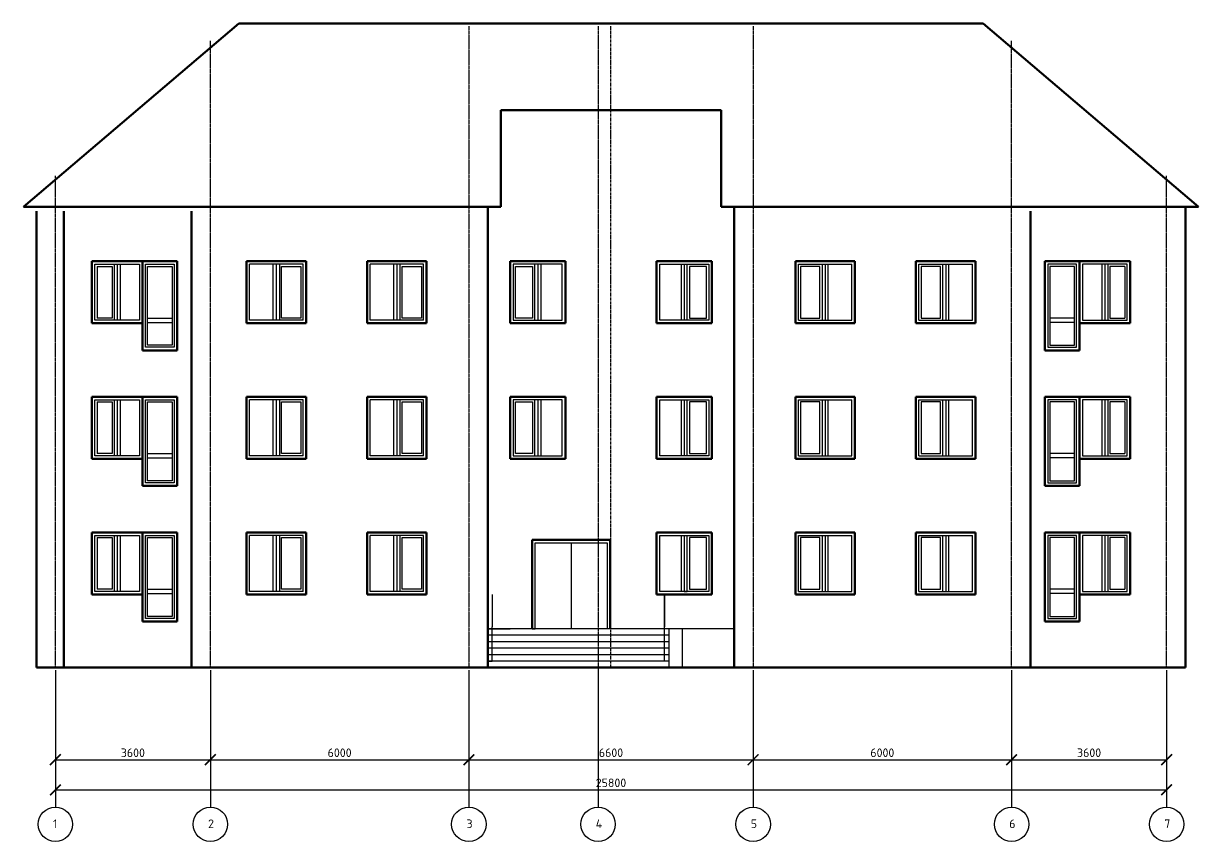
# Model space of a CAD drawing. Header units: millimetres. Extents: x -273369 to 399464, y -35443 to 194245.
# Drawn here: x -38533 to -11253, y 175243 to 194245 of the extents above; entities that cross this region are included whole.
import ezdxf

# ---------------------------------------------------------------- set-up
doc = ezdxf.new("R2010")
doc.units = ezdxf.units.MM
doc.linetypes.add('осевая', pattern=[50.8, 31.75, -6.35, 6.35, -6.35])
doc.linetypes.add('осеваяX2', pattern=[101.6, 63.5, -12.7, 12.7, -12.7])
doc.styles.add('Курс2', font='isocpeur.ttf', dxfattribs={"height": 2.5})
doc.dimstyles.new('Линейный', dxfattribs={"dimscale": 0, "dimtxt": 2, "dimasz": 2.5, "dimexe": 1.25, "dimexo": 0.625, "dimtad": 1, "dimtxsty": 'Курс2', "dimblk": 'ARCHTICK', "dimcen": 2.5, "dimadec": 0, "dimazin": 0, "dimtfac": 1, "dimtmove": 0, "dimatfit": 3, "dimldrblk": 'ARCHTICK', "dimfxl": 1, "dimarcsym": 0})

# ---------------------------------------------------------------- blocks, each defined once
blk = doc.blocks.new('_ArchTick')
at = {"color": 0, "linetype": 'ByBlock', "lineweight": 60, "const_width": 0.15}
blk.add_lwpolyline([(-0.5, -0.5), (0.5, 0.5)], dxfattribs=at)
blk = doc.blocks.new('*D282')
at = {"color": 0, "lineweight": -2, "transparency": 16777216}
for p, q in [((-37793, 179220), (-37793, 177018)), ((-34193, 179220), (-34193, 177018)), ((-37793, 177143), (-34193, 177143))]:
    blk.add_line(p, q, dxfattribs=at)
at = {"layer": 'Defpoints', "color": 0, "transparency": 16777216}
for p in [(-37793, 179283), (-34193, 179283), (-34193, 177143)]:
    blk.add_point(p, dxfattribs=at)
at = {"color": 0, "lineweight": -2, "transparency": 16777216, "xscale": 250, "yscale": 250, "zscale": 250, "rotation": 180}
blk.add_blockref('_ArchTick', (-37793, 177143), dxfattribs=at)
at = {"color": 0, "lineweight": -2, "transparency": 16777216, "xscale": 250, "yscale": 250, "zscale": 250}
blk.add_blockref('_ArchTick', (-34193, 177143), dxfattribs=at)
at = {"color": 0, "transparency": 16777216, "insert": (-35993, 177305), "char_height": 200, "attachment_point": 5, "style": 'Курс2'}
blk.add_mtext('3600', dxfattribs=at)
blk = doc.blocks.new('*D283')
at = {"color": 0, "lineweight": -2, "transparency": 16777216}
for p, q in [((-34193, 179220), (-34193, 177018)), ((-28193, 179220), (-28193, 177018)), ((-34193, 177143), (-28193, 177143))]:
    blk.add_line(p, q, dxfattribs=at)
at = {"layer": 'Defpoints', "color": 0, "transparency": 16777216}
for p in [(-34193, 179283), (-28193, 179283), (-28193, 177143)]:
    blk.add_point(p, dxfattribs=at)
at = {"color": 0, "lineweight": -2, "transparency": 16777216, "xscale": 250, "yscale": 250, "zscale": 250, "rotation": 180}
blk.add_blockref('_ArchTick', (-34193, 177143), dxfattribs=at)
at = {"color": 0, "lineweight": -2, "transparency": 16777216, "xscale": 250, "yscale": 250, "zscale": 250}
blk.add_blockref('_ArchTick', (-28193, 177143), dxfattribs=at)
at = {"color": 0, "transparency": 16777216, "insert": (-31193, 177305), "char_height": 200, "attachment_point": 5, "style": 'Курс2'}
blk.add_mtext('6000', dxfattribs=at)
blk = doc.blocks.new('*D284')
at = {"color": 0, "lineweight": -2, "transparency": 16777216}
for p, q in [((-28193, 179220), (-28193, 177018)), ((-21593, 179220), (-21593, 177018)), ((-28193, 177143), (-21593, 177143))]:
    blk.add_line(p, q, dxfattribs=at)
at = {"layer": 'Defpoints', "color": 0, "transparency": 16777216}
for p in [(-28193, 179283), (-21593, 179283), (-21593, 177143)]:
    blk.add_point(p, dxfattribs=at)
at = {"color": 0, "lineweight": -2, "transparency": 16777216, "xscale": 250, "yscale": 250, "zscale": 250, "rotation": 180}
blk.add_blockref('_ArchTick', (-28193, 177143), dxfattribs=at)
at = {"color": 0, "lineweight": -2, "transparency": 16777216, "xscale": 250, "yscale": 250, "zscale": 250}
blk.add_blockref('_ArchTick', (-21593, 177143), dxfattribs=at)
at = {"color": 0, "transparency": 16777216, "insert": (-24893, 177305), "char_height": 200, "attachment_point": 5, "style": 'Курс2'}
blk.add_mtext('6600', dxfattribs=at)
blk = doc.blocks.new('*D285')
at = {"color": 0, "lineweight": -2, "transparency": 16777216}
for p, q in [((-21593, 179220), (-21593, 177018)), ((-15593, 179220), (-15593, 177018)), ((-21593, 177143), (-15593, 177143))]:
    blk.add_line(p, q, dxfattribs=at)
at = {"layer": 'Defpoints', "color": 0, "transparency": 16777216}
for p in [(-21593, 179283), (-15593, 179283), (-15593, 177143)]:
    blk.add_point(p, dxfattribs=at)
at = {"color": 0, "lineweight": -2, "transparency": 16777216, "xscale": 250, "yscale": 250, "zscale": 250, "rotation": 180}
blk.add_blockref('_ArchTick', (-21593, 177143), dxfattribs=at)
at = {"color": 0, "lineweight": -2, "transparency": 16777216, "xscale": 250, "yscale": 250, "zscale": 250}
blk.add_blockref('_ArchTick', (-15593, 177143), dxfattribs=at)
at = {"color": 0, "transparency": 16777216, "insert": (-18593, 177305), "char_height": 200, "attachment_point": 5, "style": 'Курс2'}
blk.add_mtext('6000', dxfattribs=at)
blk = doc.blocks.new('*D286')
at = {"color": 0, "lineweight": -2, "transparency": 16777216}
for p, q in [((-15593, 179220), (-15593, 177018)), ((-11993, 179220), (-11993, 177018)), ((-15593, 177143), (-11993, 177143))]:
    blk.add_line(p, q, dxfattribs=at)
at = {"layer": 'Defpoints', "color": 0, "transparency": 16777216}
for p in [(-15593, 179283), (-11993, 179283), (-11993, 177143)]:
    blk.add_point(p, dxfattribs=at)
at = {"color": 0, "lineweight": -2, "transparency": 16777216, "xscale": 250, "yscale": 250, "zscale": 250, "rotation": 180}
blk.add_blockref('_ArchTick', (-15593, 177143), dxfattribs=at)
at = {"color": 0, "lineweight": -2, "transparency": 16777216, "xscale": 250, "yscale": 250, "zscale": 250}
blk.add_blockref('_ArchTick', (-11993, 177143), dxfattribs=at)
at = {"color": 0, "transparency": 16777216, "insert": (-13793, 177305), "char_height": 200, "attachment_point": 5, "style": 'Курс2'}
blk.add_mtext('3600', dxfattribs=at)
blk = doc.blocks.new('*D287')
at = {"color": 0, "lineweight": -2, "transparency": 16777216}
for p, q in [((-37793, 179220), (-37793, 176318)), ((-11993, 179220), (-11993, 176318)), ((-37793, 176443), (-11993, 176443))]:
    blk.add_line(p, q, dxfattribs=at)
at = {"layer": 'Defpoints', "color": 0, "transparency": 16777216}
for p in [(-37793, 179283), (-11993, 179283), (-11993, 176443)]:
    blk.add_point(p, dxfattribs=at)
at = {"color": 0, "lineweight": -2, "transparency": 16777216, "xscale": 250, "yscale": 250, "zscale": 250, "rotation": 180}
blk.add_blockref('_ArchTick', (-37793, 176443), dxfattribs=at)
at = {"color": 0, "lineweight": -2, "transparency": 16777216, "xscale": 250, "yscale": 250, "zscale": 250}
blk.add_blockref('_ArchTick', (-11993, 176443), dxfattribs=at)
at = {"color": 0, "transparency": 16777216, "insert": (-24893, 176605), "char_height": 200, "attachment_point": 5, "style": 'Курс2'}
blk.add_mtext('25800', dxfattribs=at)

msp = doc.modelspace()

# ---------------------------------------------------------------- linework, layer by layer
at = {"lineweight": 60}
for p, q in [((-33532.68, 194245.233), (-38532.68, 189982.528)), ((-16252.68, 194245.233), (-33532.68, 194245.233)), ((-16252.68, 194245.233), (-11252.68, 189982.528)), ((-22332.68, 192232.528), (-27452.68, 192232.528)), ((-27452.68, 192232.528), (-27452.68, 189982.528)), ((-22332.68, 192232.528), (-22332.68, 189982.528)), ((-38532.68, 189982.528), (-27452.68, 189982.528)), ((-38232.68, 189882.528), (-38232.68, 179282.528)), ((-37592.68, 179282.528), (-37592.68, 189882.528)), ((-34632.68, 179282.528), (-34632.68, 189882.528)), ((-27752.68, 189982.528), (-27752.68, 179282.528)), ((-11252.68, 189982.528), (-22332.68, 189982.528)), ((-22032.68, 189982.528), (-22032.68, 179282.528)), ((-15152.68, 179282.528), (-15152.68, 189882.528)), ((-11552.68, 179282.528), (-11552.68, 189982.528)), ((-36942.68, 187282.528), (-36942.68, 188722.528)), ((-35772.68, 188722.528), (-36942.68, 188722.528)), ((-35772.68, 187282.528), (-35772.68, 188722.528)), ((-35772.68, 188722.528), (-34962.68, 188722.528)), ((-35772.68, 186652.528), (-35772.68, 188722.528)), ((-34962.68, 188722.528), (-34962.68, 186652.528)), ((-33352.68, 187282.528), (-33352.68, 188722.528)), ((-31972.68, 188722.528), (-33352.68, 188722.528)), ((-31972.68, 187282.528), (-31972.68, 188722.528)), ((-30552.68, 187282.528), (-30552.68, 188722.528)), ((-29172.68, 188722.528), (-30552.68, 188722.528)), ((-29172.68, 187282.528), (-29172.68, 188722.528)), ((-27232.68, 187282.528), (-27232.68, 188722.528)), ((-27232.68, 188722.528), (-25952.68, 188722.528)), ((-25952.68, 188722.528), (-25952.68, 187282.528)), ((-22552.68, 188722.528), (-23832.68, 188722.528)), ((-23832.68, 188722.528), (-23832.68, 187282.528)), ((-22552.68, 187282.528), (-22552.68, 188722.528)), ((-20612.68, 187282.528), (-20612.68, 188722.528)), ((-20612.68, 188722.528), (-19232.68, 188722.528)), ((-19232.68, 187282.528), (-19232.68, 188722.528)), ((-17812.68, 187282.528), (-17812.68, 188722.528)), ((-17812.68, 188722.528), (-16432.68, 188722.528)), ((-16432.68, 187282.528), (-16432.68, 188722.528)), ((-14012.68, 188722.528), (-14822.68, 188722.528)), ((-14822.68, 188722.528), (-14822.68, 186652.528)), ((-14012.68, 187282.528), (-14012.68, 188722.528)), ((-14012.68, 188722.528), (-12842.68, 188722.528)), ((-14012.68, 186652.528), (-14012.68, 188722.528)), ((-12842.68, 187282.528), (-12842.68, 188722.528)), ((-35772.68, 187282.528), (-36942.68, 187282.528)), ((-31972.68, 187282.528), (-33352.68, 187282.528)), ((-29172.68, 187282.528), (-30552.68, 187282.528)), ((-25952.68, 187282.528), (-27232.68, 187282.528)), ((-23832.68, 187282.528), (-22552.68, 187282.528)), ((-20612.68, 187282.528), (-19232.68, 187282.528)), ((-17812.68, 187282.528), (-16432.68, 187282.528)), ((-14012.68, 187282.528), (-12842.68, 187282.528)), ((-34962.68, 186652.528), (-35772.68, 186652.528)), ((-14822.68, 186652.528), (-14012.68, 186652.528)), ((-36942.68, 184132.528), (-36942.68, 185572.528)), ((-35772.68, 185572.528), (-36942.68, 185572.528)), ((-35772.68, 184132.528), (-35772.68, 185572.528)), ((-35772.68, 185572.528), (-34962.68, 185572.528)), ((-35772.68, 183502.528), (-35772.68, 185572.528)), ((-34962.68, 185572.528), (-34962.68, 183502.528)), ((-33352.68, 184132.528), (-33352.68, 185572.528)), ((-31972.68, 185572.528), (-33352.68, 185572.528)), ((-31972.68, 184132.528), (-31972.68, 185572.528)), ((-30552.68, 184132.528), (-30552.68, 185572.528)), ((-29172.68, 185572.528), (-30552.68, 185572.528)), ((-29172.68, 184132.528), (-29172.68, 185572.528)), ((-27232.68, 184132.528), (-27232.68, 185572.528)), ((-27232.68, 185572.528), (-25952.68, 185572.528)), ((-25952.68, 185572.528), (-25952.68, 184132.528)), ((-22552.68, 185572.528), (-23832.68, 185572.528)), ((-23832.68, 185572.528), (-23832.68, 184132.528)), ((-22552.68, 184132.528), (-22552.68, 185572.528)), ((-20612.68, 184132.528), (-20612.68, 185572.528)), ((-20612.68, 185572.528), (-19232.68, 185572.528)), ((-19232.68, 184132.528), (-19232.68, 185572.528)), ((-17812.68, 184132.528), (-17812.68, 185572.528)), ((-17812.68, 185572.528), (-16432.68, 185572.528)), ((-16432.68, 184132.528), (-16432.68, 185572.528)), ((-14012.68, 185572.528), (-14822.68, 185572.528)), ((-14822.68, 185572.528), (-14822.68, 183502.528)), ((-14012.68, 184132.528), (-14012.68, 185572.528)), ((-14012.68, 185572.528), (-12842.68, 185572.528)), ((-14012.68, 183502.528), (-14012.68, 185572.528)), ((-12842.68, 184132.528), (-12842.68, 185572.528)), ((-35772.68, 184132.528), (-36942.68, 184132.528)), ((-31972.68, 184132.528), (-33352.68, 184132.528)), ((-29172.68, 184132.528), (-30552.68, 184132.528)), ((-25952.68, 184132.528), (-27232.68, 184132.528)), ((-23832.68, 184132.528), (-22552.68, 184132.528)), ((-20612.68, 184132.528), (-19232.68, 184132.528)), ((-17812.68, 184132.528), (-16432.68, 184132.528)), ((-14012.68, 184132.528), (-12842.68, 184132.528)), ((-34962.68, 183502.528), (-35772.68, 183502.528)), ((-14822.68, 183502.528), (-14012.68, 183502.528)), ((-36942.68, 180982.528), (-36942.68, 182422.528)), ((-35772.68, 182422.528), (-36942.68, 182422.528)), ((-35772.68, 180982.528), (-35772.68, 182422.528)), ((-35772.68, 182422.528), (-34962.68, 182422.528)), ((-35772.68, 180352.528), (-35772.68, 182422.528)), ((-34962.68, 182422.528), (-34962.68, 180352.528)), ((-33352.68, 180982.528), (-33352.68, 182422.528)), ((-31972.68, 182422.528), (-33352.68, 182422.528)), ((-31972.68, 180982.528), (-31972.68, 182422.528)), ((-30552.68, 180982.528), (-30552.68, 182422.528)), ((-29172.68, 182422.528), (-30552.68, 182422.528)), ((-29172.68, 180982.528), (-29172.68, 182422.528)), ((-26722.68, 180182.528), (-26722.68, 182252.528)), ((-24912.68, 182252.528), (-26722.68, 182252.528)), ((-24912.68, 180182.528), (-24912.68, 182252.528)), ((-22552.68, 182422.528), (-23832.68, 182422.528)), ((-23832.68, 182422.528), (-23832.68, 180982.528)), ((-22552.68, 180982.528), (-22552.68, 182422.528)), ((-20612.68, 180982.528), (-20612.68, 182422.528)), ((-20612.68, 182422.528), (-19232.68, 182422.528)), ((-19232.68, 180982.528), (-19232.68, 182422.528)), ((-17812.68, 180982.528), (-17812.68, 182422.528)), ((-17812.68, 182422.528), (-16432.68, 182422.528)), ((-16432.68, 180982.528), (-16432.68, 182422.528)), ((-14012.68, 182422.528), (-14822.68, 182422.528)), ((-14822.68, 182422.528), (-14822.68, 180352.528)), ((-14012.68, 180982.528), (-14012.68, 182422.528)), ((-14012.68, 182422.528), (-12842.68, 182422.528)), ((-14012.68, 180352.528), (-14012.68, 182422.528)), ((-12842.68, 180982.528), (-12842.68, 182422.528)), ((-35772.68, 180982.528), (-36942.68, 180982.528)), ((-31972.68, 180982.528), (-33352.68, 180982.528)), ((-29172.68, 180982.528), (-30552.68, 180982.528)), ((-23832.68, 180982.528), (-22552.68, 180982.528)), ((-20612.68, 180982.528), (-19232.68, 180982.528)), ((-17812.68, 180982.528), (-16432.68, 180982.528)), ((-14012.68, 180982.528), (-12842.68, 180982.528)), ((-34962.68, 180352.528), (-35772.68, 180352.528)), ((-14822.68, 180352.528), (-14012.68, 180352.528)), ((-11552.68, 179282.528), (-38232.68, 179282.528))]:
    msp.add_line(p, q, dxfattribs=at)
for p, q in [((-19502.68, 194245.233), (-19502.68, 194245.233)), ((-36942.68, 188725.296), (-36942.68, 188725.296)), ((-36872.68, 187352.528), (-36872.68, 188652.528)), ((-36872.68, 188652.528), (-35842.68, 188652.528)), ((-36822.68, 188602.528), (-36477.68, 188602.528)), ((-36822.68, 188602.528), (-36822.68, 187402.528)), ((-36477.68, 188602.528), (-36477.68, 187402.528)), ((-36427.68, 188652.528), (-36427.68, 187352.528)), ((-36357.68, 188652.528), (-36357.68, 187352.528)), ((-36287.68, 188652.528), (-36287.68, 187352.528)), ((-35842.68, 188652.528), (-35842.68, 187352.528)), ((-35772.68, 188722.528), (-35772.68, 188652.528)), ((-35702.68, 188652.528), (-35032.68, 188652.528)), ((-35702.68, 186722.528), (-35702.68, 188652.528)), ((-35652.68, 188602.528), (-35082.68, 188602.528)), ((-35652.68, 186772.528), (-35652.68, 188602.528)), ((-35082.68, 188602.528), (-35082.68, 186772.528)), ((-35032.68, 188652.528), (-35032.68, 186722.528)), ((-32042.68, 188652.528), (-33282.68, 188652.528)), ((-33282.68, 187352.528), (-33282.68, 188652.528)), ((-32732.68, 187352.528), (-32732.68, 188652.528)), ((-32662.68, 188652.528), (-32662.68, 187352.528)), ((-32592.68, 188652.528), (-32592.68, 187352.528)), ((-32542.68, 187402.528), (-32542.68, 188602.528)), ((-32542.68, 188602.528), (-32092.68, 188602.528)), ((-32092.68, 188602.528), (-32092.68, 187402.528)), ((-32042.68, 187352.528), (-32042.68, 188652.528)), ((-29242.68, 188652.528), (-30482.68, 188652.528)), ((-30482.68, 187352.528), (-30482.68, 188652.528)), ((-29932.68, 187352.528), (-29932.68, 188652.528)), ((-29862.68, 188652.528), (-29862.68, 187352.528)), ((-29792.68, 188652.528), (-29792.68, 187352.528)), ((-29742.68, 187402.528), (-29742.68, 188602.528)), ((-29742.68, 188602.528), (-29292.68, 188602.528)), ((-29292.68, 188602.528), (-29292.68, 187402.528)), ((-29242.68, 187352.528), (-29242.68, 188652.528)), ((-26022.68, 188652.528), (-27162.68, 188652.528)), ((-27162.68, 188652.528), (-27162.68, 187352.528)), ((-27112.68, 187402.528), (-27112.68, 188602.528)), ((-27112.68, 188602.528), (-26712.68, 188602.528)), ((-26712.68, 188602.528), (-26712.68, 187402.528)), ((-26662.68, 187352.528), (-26662.68, 188652.528)), ((-26592.68, 188652.528), (-26592.68, 187352.528)), ((-26522.68, 188652.528), (-26522.68, 187352.528)), ((-26022.68, 187352.528), (-26022.68, 188652.528)), ((-23762.68, 187352.528), (-23762.68, 188652.528)), ((-23762.68, 188652.528), (-22622.68, 188652.528)), ((-23262.68, 188652.528), (-23262.68, 187352.528)), ((-23192.68, 188652.528), (-23192.68, 187352.528)), ((-23122.68, 187352.528), (-23122.68, 188652.528)), ((-23072.68, 188602.528), (-23072.68, 187402.528)), ((-22672.68, 188602.528), (-23072.68, 188602.528)), ((-22672.68, 187402.528), (-22672.68, 188602.528)), ((-22622.68, 188652.528), (-22622.68, 187352.528)), ((-20542.68, 187352.528), (-20542.68, 188652.528)), ((-20542.68, 188652.528), (-19302.68, 188652.528)), ((-20042.68, 188602.528), (-20492.68, 188602.528)), ((-20492.68, 188602.528), (-20492.68, 187402.528)), ((-20042.68, 187402.528), (-20042.68, 188602.528)), ((-19992.68, 188652.528), (-19992.68, 187352.528)), ((-19922.68, 188652.528), (-19922.68, 187352.528)), ((-19852.68, 187352.528), (-19852.68, 188652.528)), ((-19302.68, 187352.528), (-19302.68, 188652.528)), ((-17742.68, 187352.528), (-17742.68, 188652.528)), ((-17742.68, 188652.528), (-16502.68, 188652.528)), ((-17242.68, 188602.528), (-17692.68, 188602.528)), ((-17692.68, 188602.528), (-17692.68, 187402.528)), ((-17242.68, 187402.528), (-17242.68, 188602.528)), ((-17192.68, 188652.528), (-17192.68, 187352.528)), ((-17122.68, 188652.528), (-17122.68, 187352.528)), ((-17052.68, 187352.528), (-17052.68, 188652.528)), ((-16502.68, 187352.528), (-16502.68, 188652.528)), ((-14082.68, 188652.528), (-14752.68, 188652.528)), ((-14752.68, 188652.528), (-14752.68, 186722.528)), ((-14132.68, 188602.528), (-14702.68, 188602.528)), ((-14702.68, 188602.528), (-14702.68, 186772.528)), ((-14132.68, 186772.528), (-14132.68, 188602.528)), ((-14082.68, 186722.528), (-14082.68, 188652.528)), ((-14012.68, 188722.528), (-14012.68, 188652.528)), ((-12912.68, 188652.528), (-13942.68, 188652.528)), ((-13942.68, 188652.528), (-13942.68, 187352.528)), ((-13497.68, 188652.528), (-13497.68, 187352.528)), ((-13427.68, 188652.528), (-13427.68, 187352.528)), ((-13357.68, 188652.528), (-13357.68, 187352.528)), ((-12962.68, 188602.528), (-13307.68, 188602.528)), ((-13307.68, 188602.528), (-13307.68, 187402.528)), ((-12962.68, 188602.528), (-12962.68, 187402.528)), ((-12912.68, 187352.528), (-12912.68, 188652.528)), ((-12842.68, 188725.296), (-12842.68, 188725.296)), ((-35842.68, 187352.528), (-36872.68, 187352.528)), ((-36477.68, 187402.528), (-36822.68, 187402.528)), ((-35652.68, 187402.528), (-35082.68, 187402.528)), ((-35652.68, 187302.528), (-35082.68, 187302.528)), ((-32042.68, 187352.528), (-33282.68, 187352.528)), ((-32092.68, 187402.528), (-32542.68, 187402.528)), ((-29242.68, 187352.528), (-30482.68, 187352.528)), ((-29292.68, 187402.528), (-29742.68, 187402.528)), ((-27162.68, 187352.528), (-26022.68, 187352.528)), ((-26712.68, 187402.528), (-27112.68, 187402.528)), ((-22622.68, 187352.528), (-23762.68, 187352.528)), ((-23072.68, 187402.528), (-22672.68, 187402.528)), ((-20542.68, 187352.528), (-19302.68, 187352.528)), ((-20492.68, 187402.528), (-20042.68, 187402.528)), ((-17742.68, 187352.528), (-16502.68, 187352.528)), ((-17692.68, 187402.528), (-17242.68, 187402.528)), ((-14132.68, 187402.528), (-14702.68, 187402.528)), ((-14132.68, 187302.528), (-14702.68, 187302.528)), ((-13942.68, 187352.528), (-12912.68, 187352.528)), ((-13307.68, 187402.528), (-12962.68, 187402.528)), ((-35702.68, 186772.528), (-35702.68, 186772.528)), ((-35032.68, 186722.528), (-35702.68, 186722.528)), ((-35082.68, 186772.528), (-35652.68, 186772.528)), ((-14752.68, 186722.528), (-14082.68, 186722.528)), ((-14702.68, 186772.528), (-14132.68, 186772.528)), ((-14082.68, 186772.528), (-14082.68, 186772.528)), ((-36942.68, 185575.296), (-36942.68, 185575.296)), ((-35772.68, 185572.528), (-35772.68, 185502.528)), ((-14012.68, 185572.528), (-14012.68, 185502.528)), ((-12842.68, 185575.296), (-12842.68, 185575.296)), ((-36872.68, 184202.528), (-36872.68, 185502.528)), ((-36872.68, 185502.528), (-35842.68, 185502.528)), ((-36822.68, 185452.528), (-36477.68, 185452.528)), ((-36822.68, 185452.528), (-36822.68, 184252.528)), ((-36477.68, 185452.528), (-36477.68, 184252.528)), ((-36427.68, 185502.528), (-36427.68, 184202.528)), ((-36357.68, 185502.528), (-36357.68, 184202.528)), ((-36287.68, 185502.528), (-36287.68, 184202.528)), ((-35842.68, 185502.528), (-35842.68, 184202.528)), ((-35702.68, 185502.528), (-35032.68, 185502.528)), ((-35702.68, 183572.528), (-35702.68, 185502.528)), ((-35652.68, 185452.528), (-35082.68, 185452.528)), ((-35652.68, 183622.528), (-35652.68, 185452.528)), ((-35082.68, 185452.528), (-35082.68, 183622.528)), ((-35032.68, 185502.528), (-35032.68, 183572.528)), ((-32042.68, 185502.528), (-33282.68, 185502.528)), ((-33282.68, 184202.528), (-33282.68, 185502.528)), ((-32732.68, 184202.528), (-32732.68, 185502.528)), ((-32662.68, 185502.528), (-32662.68, 184202.528)), ((-32592.68, 185502.528), (-32592.68, 184202.528)), ((-32542.68, 184252.528), (-32542.68, 185452.528)), ((-32542.68, 185452.528), (-32092.68, 185452.528)), ((-32092.68, 185452.528), (-32092.68, 184252.528)), ((-32042.68, 184202.528), (-32042.68, 185502.528)), ((-29242.68, 185502.528), (-30482.68, 185502.528)), ((-30482.68, 184202.528), (-30482.68, 185502.528)), ((-29932.68, 184202.528), (-29932.68, 185502.528)), ((-29862.68, 185502.528), (-29862.68, 184202.528)), ((-29792.68, 185502.528), (-29792.68, 184202.528)), ((-29742.68, 184252.528), (-29742.68, 185452.528)), ((-29742.68, 185452.528), (-29292.68, 185452.528)), ((-29292.68, 185452.528), (-29292.68, 184252.528)), ((-29242.68, 184202.528), (-29242.68, 185502.528)), ((-26022.68, 185502.528), (-27162.68, 185502.528)), ((-27162.68, 185502.528), (-27162.68, 184202.528)), ((-27112.68, 184252.528), (-27112.68, 185452.528)), ((-27112.68, 185452.528), (-26712.68, 185452.528)), ((-26712.68, 185452.528), (-26712.68, 184252.528)), ((-26662.68, 184202.528), (-26662.68, 185502.528)), ((-26592.68, 185502.528), (-26592.68, 184202.528)), ((-26522.68, 185502.528), (-26522.68, 184202.528)), ((-26022.68, 184202.528), (-26022.68, 185502.528)), ((-23762.68, 184202.528), (-23762.68, 185502.528)), ((-23762.68, 185502.528), (-22622.68, 185502.528)), ((-23262.68, 185502.528), (-23262.68, 184202.528)), ((-23192.68, 185502.528), (-23192.68, 184202.528)), ((-23122.68, 184202.528), (-23122.68, 185502.528)), ((-23072.68, 185452.528), (-23072.68, 184252.528)), ((-22672.68, 185452.528), (-23072.68, 185452.528)), ((-22672.68, 184252.528), (-22672.68, 185452.528)), ((-22622.68, 185502.528), (-22622.68, 184202.528)), ((-20542.68, 184202.528), (-20542.68, 185502.528)), ((-20542.68, 185502.528), (-19302.68, 185502.528)), ((-20042.68, 185452.528), (-20492.68, 185452.528)), ((-20492.68, 185452.528), (-20492.68, 184252.528)), ((-20042.68, 184252.528), (-20042.68, 185452.528)), ((-19992.68, 185502.528), (-19992.68, 184202.528)), ((-19922.68, 185502.528), (-19922.68, 184202.528)), ((-19852.68, 184202.528), (-19852.68, 185502.528)), ((-19302.68, 184202.528), (-19302.68, 185502.528)), ((-17742.68, 184202.528), (-17742.68, 185502.528)), ((-17742.68, 185502.528), (-16502.68, 185502.528)), ((-17242.68, 185452.528), (-17692.68, 185452.528)), ((-17692.68, 185452.528), (-17692.68, 184252.528)), ((-17242.68, 184252.528), (-17242.68, 185452.528)), ((-17192.68, 185502.528), (-17192.68, 184202.528)), ((-17122.68, 185502.528), (-17122.68, 184202.528)), ((-17052.68, 184202.528), (-17052.68, 185502.528)), ((-16502.68, 184202.528), (-16502.68, 185502.528)), ((-14082.68, 185502.528), (-14752.68, 185502.528)), ((-14752.68, 185502.528), (-14752.68, 183572.528)), ((-14132.68, 185452.528), (-14702.68, 185452.528)), ((-14702.68, 185452.528), (-14702.68, 183622.528)), ((-14132.68, 183622.528), (-14132.68, 185452.528)), ((-14082.68, 183572.528), (-14082.68, 185502.528)), ((-12912.68, 185502.528), (-13942.68, 185502.528)), ((-13942.68, 185502.528), (-13942.68, 184202.528)), ((-13497.68, 185502.528), (-13497.68, 184202.528)), ((-13427.68, 185502.528), (-13427.68, 184202.528)), ((-13357.68, 185502.528), (-13357.68, 184202.528)), ((-12962.68, 185452.528), (-13307.68, 185452.528)), ((-13307.68, 185452.528), (-13307.68, 184252.528)), ((-12962.68, 185452.528), (-12962.68, 184252.528)), ((-12912.68, 184202.528), (-12912.68, 185502.528)), ((-35842.68, 184202.528), (-36872.68, 184202.528)), ((-36477.68, 184252.528), (-36822.68, 184252.528)), ((-35652.68, 184252.528), (-35082.68, 184252.528)), ((-35652.68, 184152.528), (-35082.68, 184152.528)), ((-32042.68, 184202.528), (-33282.68, 184202.528)), ((-32092.68, 184252.528), (-32542.68, 184252.528)), ((-29242.68, 184202.528), (-30482.68, 184202.528)), ((-29292.68, 184252.528), (-29742.68, 184252.528)), ((-27162.68, 184202.528), (-26022.68, 184202.528)), ((-26712.68, 184252.528), (-27112.68, 184252.528)), ((-22622.68, 184202.528), (-23762.68, 184202.528)), ((-23072.68, 184252.528), (-22672.68, 184252.528)), ((-20542.68, 184202.528), (-19302.68, 184202.528)), ((-20492.68, 184252.528), (-20042.68, 184252.528)), ((-17742.68, 184202.528), (-16502.68, 184202.528)), ((-17692.68, 184252.528), (-17242.68, 184252.528)), ((-14132.68, 184252.528), (-14702.68, 184252.528)), ((-14132.68, 184152.528), (-14702.68, 184152.528)), ((-13942.68, 184202.528), (-12912.68, 184202.528)), ((-13307.68, 184252.528), (-12962.68, 184252.528)), ((-35702.68, 183622.528), (-35702.68, 183622.528)), ((-35082.68, 183622.528), (-35652.68, 183622.528)), ((-14702.68, 183622.528), (-14132.68, 183622.528)), ((-14082.68, 183622.528), (-14082.68, 183622.528)), ((-35032.68, 183572.528), (-35702.68, 183572.528)), ((-14752.68, 183572.528), (-14082.68, 183572.528)), ((-36942.68, 182425.296), (-36942.68, 182425.296)), ((-36872.68, 181052.528), (-36872.68, 182352.528)), ((-36872.68, 182352.528), (-35842.68, 182352.528)), ((-36822.68, 182302.528), (-36477.68, 182302.528)), ((-36822.68, 182302.528), (-36822.68, 181102.528)), ((-36477.68, 182302.528), (-36477.68, 181102.528)), ((-36427.68, 182352.528), (-36427.68, 181052.528)), ((-36357.68, 182352.528), (-36357.68, 181052.528)), ((-36287.68, 182352.528), (-36287.68, 181052.528)), ((-35842.68, 182352.528), (-35842.68, 181052.528)), ((-35772.68, 182422.528), (-35772.68, 182352.528)), ((-35702.68, 182352.528), (-35032.68, 182352.528)), ((-35702.68, 180422.528), (-35702.68, 182352.528)), ((-35652.68, 182302.528), (-35082.68, 182302.528)), ((-35652.68, 180472.528), (-35652.68, 182302.528)), ((-35082.68, 182302.528), (-35082.68, 180472.528)), ((-35032.68, 182352.528), (-35032.68, 180422.528)), ((-32042.68, 182352.528), (-33282.68, 182352.528)), ((-33282.68, 181052.528), (-33282.68, 182352.528)), ((-32732.68, 181052.528), (-32732.68, 182352.528)), ((-32662.68, 182352.528), (-32662.68, 181052.528)), ((-32592.68, 182352.528), (-32592.68, 181052.528)), ((-32542.68, 181102.528), (-32542.68, 182302.528)), ((-32542.68, 182302.528), (-32092.68, 182302.528)), ((-32092.68, 182302.528), (-32092.68, 181102.528)), ((-32042.68, 181052.528), (-32042.68, 182352.528)), ((-29242.68, 182352.528), (-30482.68, 182352.528)), ((-30482.68, 181052.528), (-30482.68, 182352.528)), ((-29932.68, 181052.528), (-29932.68, 182352.528)), ((-29862.68, 182352.528), (-29862.68, 181052.528)), ((-29792.68, 182352.528), (-29792.68, 181052.528)), ((-29742.68, 181102.528), (-29742.68, 182302.528)), ((-29742.68, 182302.528), (-29292.68, 182302.528)), ((-29292.68, 182302.528), (-29292.68, 181102.528)), ((-29242.68, 181052.528), (-29242.68, 182352.528)), ((-23762.68, 181052.528), (-23762.68, 182352.528)), ((-23762.68, 182352.528), (-22622.68, 182352.528)), ((-23262.68, 182352.528), (-23262.68, 181052.528)), ((-23192.68, 182352.528), (-23192.68, 181052.528)), ((-23122.68, 181052.528), (-23122.68, 182352.528)), ((-23072.68, 182302.528), (-23072.68, 181102.528)), ((-22672.68, 182302.528), (-23072.68, 182302.528)), ((-22672.68, 181102.528), (-22672.68, 182302.528)), ((-22622.68, 182352.528), (-22622.68, 181052.528)), ((-20542.68, 181052.528), (-20542.68, 182352.528)), ((-20542.68, 182352.528), (-19302.68, 182352.528)), ((-20042.68, 182302.528), (-20492.68, 182302.528)), ((-20492.68, 182302.528), (-20492.68, 181102.528)), ((-20042.68, 181102.528), (-20042.68, 182302.528)), ((-19992.68, 182352.528), (-19992.68, 181052.528)), ((-19922.68, 182352.528), (-19922.68, 181052.528)), ((-19852.68, 181052.528), (-19852.68, 182352.528)), ((-19302.68, 181052.528), (-19302.68, 182352.528)), ((-17742.68, 181052.528), (-17742.68, 182352.528)), ((-17742.68, 182352.528), (-16502.68, 182352.528)), ((-17242.68, 182302.528), (-17692.68, 182302.528)), ((-17692.68, 182302.528), (-17692.68, 181102.528)), ((-17242.68, 181102.528), (-17242.68, 182302.528)), ((-17192.68, 182352.528), (-17192.68, 181052.528)), ((-17122.68, 182352.528), (-17122.68, 181052.528)), ((-17052.68, 181052.528), (-17052.68, 182352.528)), ((-16502.68, 181052.528), (-16502.68, 182352.528)), ((-14082.68, 182352.528), (-14752.68, 182352.528)), ((-14752.68, 182352.528), (-14752.68, 180422.528)), ((-14132.68, 182302.528), (-14702.68, 182302.528)), ((-14702.68, 182302.528), (-14702.68, 180472.528)), ((-14132.68, 180472.528), (-14132.68, 182302.528)), ((-14082.68, 180422.528), (-14082.68, 182352.528)), ((-14012.68, 182422.528), (-14012.68, 182352.528)), ((-12912.68, 182352.528), (-13942.68, 182352.528)), ((-13942.68, 182352.528), (-13942.68, 181052.528)), ((-13497.68, 182352.528), (-13497.68, 181052.528)), ((-13427.68, 182352.528), (-13427.68, 181052.528)), ((-13357.68, 182352.528), (-13357.68, 181052.528)), ((-12962.68, 182302.528), (-13307.68, 182302.528)), ((-13307.68, 182302.528), (-13307.68, 181102.528)), ((-12962.68, 182302.528), (-12962.68, 181102.528)), ((-12912.68, 181052.528), (-12912.68, 182352.528)), ((-12842.68, 182425.296), (-12842.68, 182425.296)), ((-26652.68, 180182.528), (-26652.68, 182182.528)), ((-26652.68, 182182.528), (-24982.68, 182182.528)), ((-25817.68, 182182.528), (-25817.68, 180182.528)), ((-24982.68, 182182.528), (-24982.68, 180182.528)), ((-35842.68, 181052.528), (-36872.68, 181052.528)), ((-36477.68, 181102.528), (-36822.68, 181102.528)), ((-35652.68, 181102.528), (-35082.68, 181102.528)), ((-35652.68, 181002.528), (-35082.68, 181002.528)), ((-32042.68, 181052.528), (-33282.68, 181052.528)), ((-32092.68, 181102.528), (-32542.68, 181102.528)), ((-29242.68, 181052.528), (-30482.68, 181052.528)), ((-29292.68, 181102.528), (-29742.68, 181102.528)), ((-27652.68, 180982.528), (-27652.68, 180232.528)), ((-23832.68, 180982.528), (-23762.68, 180982.528)), ((-22622.68, 181052.528), (-23762.68, 181052.528)), ((-23652.68, 180182.528), (-23652.68, 180982.528)), ((-23652.68, 180982.528), (-23652.68, 180232.528)), ((-23192.68, 181052.528), (-23122.68, 181052.528)), ((-23072.68, 181102.528), (-22672.68, 181102.528)), ((-20542.68, 181052.528), (-19302.68, 181052.528)), ((-20492.68, 181102.528), (-20042.68, 181102.528)), ((-17742.68, 181052.528), (-16502.68, 181052.528)), ((-17692.68, 181102.528), (-17242.68, 181102.528)), ((-14132.68, 181102.528), (-14702.68, 181102.528)), ((-14132.68, 181002.528), (-14702.68, 181002.528)), ((-13942.68, 181052.528), (-12912.68, 181052.528)), ((-13307.68, 181102.528), (-12962.68, 181102.528)), ((-35702.68, 180472.528), (-35702.68, 180472.528)), ((-35032.68, 180422.528), (-35702.68, 180422.528)), ((-35082.68, 180472.528), (-35652.68, 180472.528)), ((-14752.68, 180422.528), (-14082.68, 180422.528)), ((-14702.68, 180472.528), (-14132.68, 180472.528)), ((-14082.68, 180472.528), (-14082.68, 180472.528)), ((-22032.68, 180182.528), (-27752.68, 180182.528)), ((-27752.68, 180182.528), (-27232.68, 180182.528)), ((-27652.68, 179432.528), (-27652.68, 180232.528)), ((-26722.68, 180182.528), (-26652.68, 180182.528)), ((-23652.68, 179432.528), (-23652.68, 180232.528)), ((-23552.68, 180182.528), (-23552.68, 179282.528)), ((-23232.68, 179282.528), (-23232.68, 180182.528)), ((-23552.68, 180032.528), (-27752.68, 180032.528)), ((-23552.68, 179882.528), (-27752.68, 179882.528)), ((-23552.68, 179732.528), (-27752.68, 179732.528)), ((-23552.68, 179582.528), (-27752.68, 179582.528)), ((-23552.68, 179432.528), (-27752.68, 179432.528)), ((-27752.68, 179432.528), (-27652.68, 179432.528)), ((-25192.68, 179282.528), (-25192.68, 176042.528)), ((-23552.68, 179432.528), (-23652.68, 179432.528)), ((-34192.68, 177142.528), (-34192.68, 176042.528)), ((-28192.68, 177142.528), (-28192.68, 176042.528)), ((-21592.68, 177142.528), (-21592.68, 176042.528)), ((-15592.68, 177142.528), (-15592.68, 176042.528)), ((-37792.68, 176442.528), (-37792.68, 176042.528)), ((-11992.68, 176442.528), (-11992.68, 176042.528))]:
    msp.add_line(p, q)
at = {"color": 116, "linetype": 'осевая', "true_color": 0x136734}
for p, q in [((-28192.68, 194182.528), (-28192.68, 179282.528)), ((-25192.68, 194182.528), (-25192.68, 179282.528)), ((-21592.68, 194182.528), (-21592.68, 179282.528)), ((-34192.68, 179282.528), (-34192.68, 193843.864)), ((-15592.68, 179282.528), (-15592.68, 193843.864)), ((-37792.68, 179282.528), (-37792.68, 190702.717)), ((-11992.68, 179282.528), (-11992.68, 190702.717))]:
    msp.add_line(p, q, dxfattribs=at)
at = {"color": 242, "linetype": 'осеваяX2', "true_color": 0xcd2027}
msp.add_line((-24892.68, 179282.528), (-24892.68, 194182.528), dxfattribs=at)
for centre in [(-37792.68, 175642.528), (-34192.68, 175642.528), (-28192.68, 175642.528), (-25192.68, 175642.528), (-21592.68, 175642.528), (-15592.68, 175642.528), (-11992.68, 175642.528)]:
    msp.add_circle(centre, 400)

# ---------------------------------------------------------------- texts
at = {"style": 'Курс2'}
for s, p in [('1', (-37847.265, 175555.251)), ('2', (-34247.265, 175555.251)), ('3', (-28247.265, 175555.251)), ('4', (-25247.265, 175555.251)), ('5', (-21647.265, 175555.251)), ('6', (-15647.265, 175555.251)), ('7', (-12047.265, 175555.251))]:
    msp.add_text(s, height=200, dxfattribs=at).set_placement(p)

# ---------------------------------------------------------------- dimensions: what is measured, and where the dimension line sits
for base, p1, p2, picture, middle in [((-34192.68, 177142.528), (-37792.68, 179282.528), (-34192.68, 179282.528), '*D282', (-35992.68, 177305.028)), ((-11992.68, 176442.528), (-37792.68, 179282.528), (-11992.68, 179282.528), '*D287', (-24892.68, 176605.028)), ((-28192.68, 177142.528), (-34192.68, 179282.528), (-28192.68, 179282.528), '*D283', (-31192.68, 177305.028)), ((-21592.68, 177142.528), (-28192.68, 179282.528), (-21592.68, 179282.528), '*D284', (-24892.68, 177305.028)), ((-15592.68, 177142.528), (-21592.68, 179282.528), (-15592.68, 179282.528), '*D285', (-18592.68, 177305.028)), ((-11992.68, 177142.528), (-15592.68, 179282.528), (-11992.68, 179282.528), '*D286', (-13792.68, 177305.028))]:
    dim = msp.add_linear_dim(base=base, p1=p1, p2=p2, dimstyle='Линейный')
    dim.commit()
    dim.dimension.update_dxf_attribs({"geometry": picture, "text_midpoint": middle})

doc.saveas('drawing.dxf')
